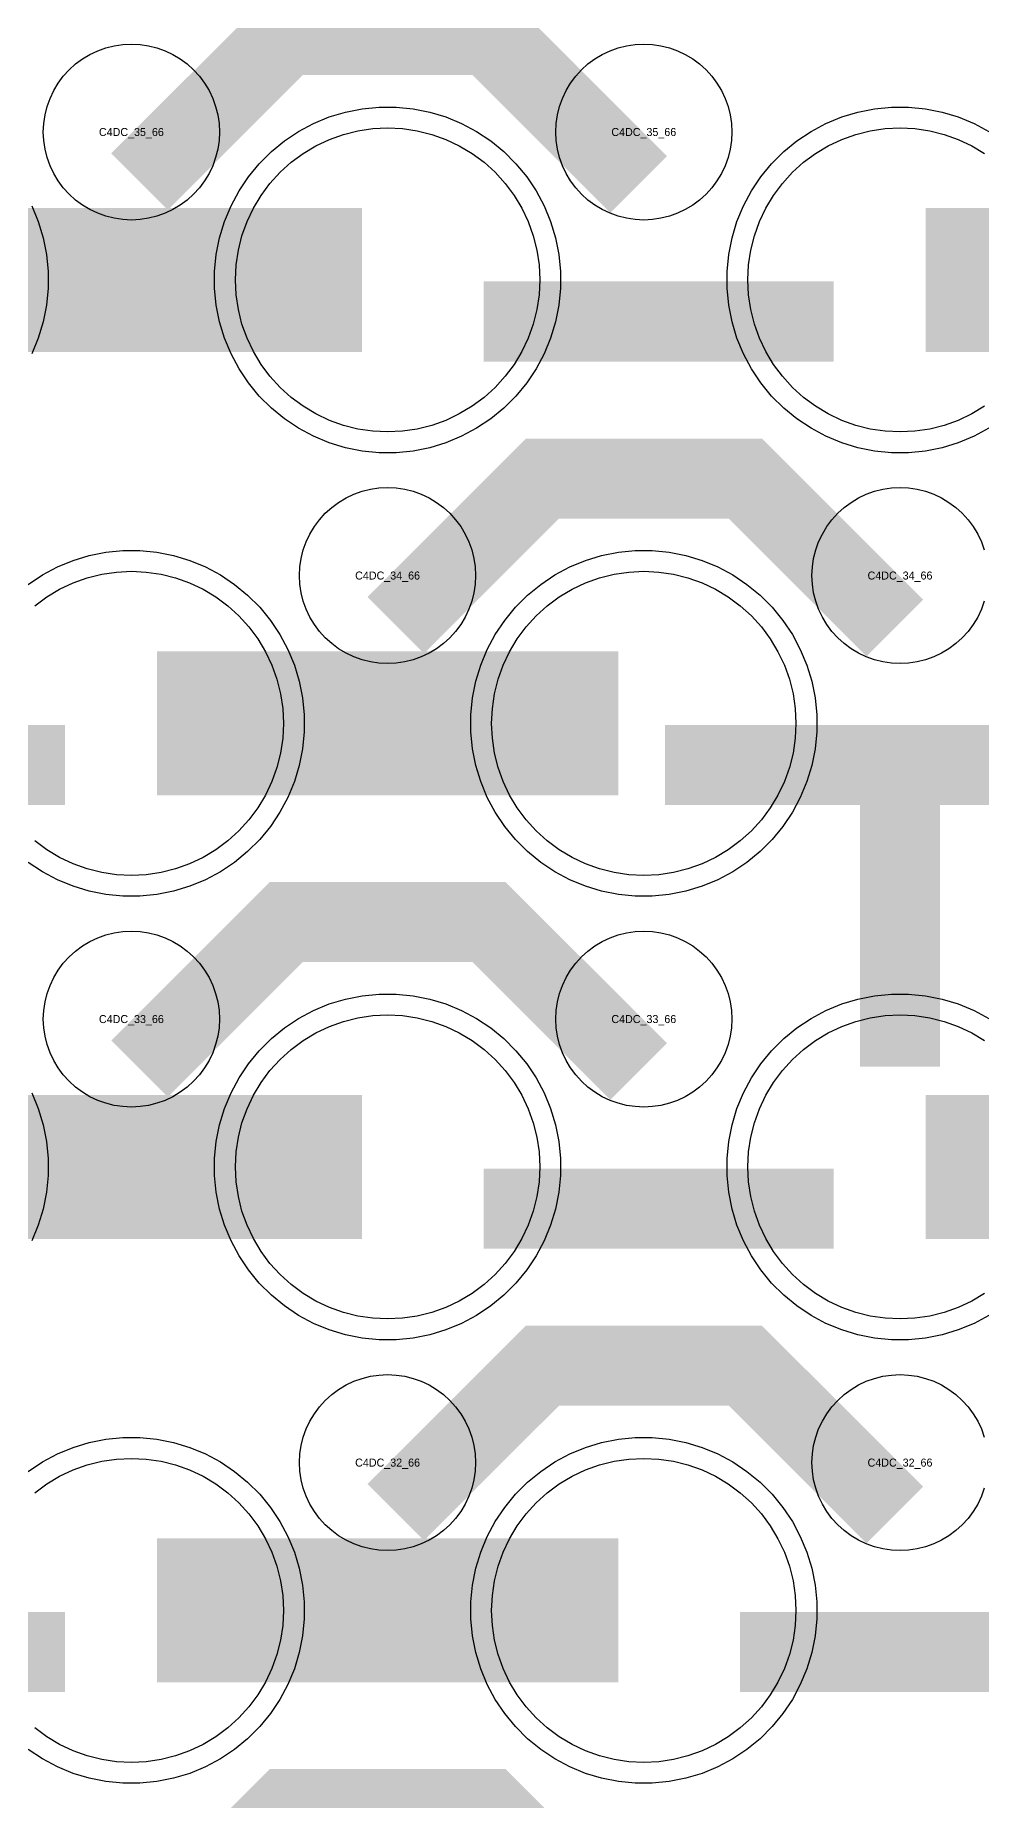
# Model space of a CAD drawing. Extents: x -11880 to 11880, y -14992 to 14992.
# Drawn here: x 9090 to 9386, y -10465 to -9913 of the extents above; entities that cross this region are included whole.
import ezdxf
from ezdxf.enums import TextEntityAlignment as Align

# ---------------------------------------------------------------- set-up
doc = ezdxf.new("R2010")
doc.units = 0
doc.header["$MEASUREMENT"] = 0
for name, color, linetype in [('GDS_775_DT_237', 138, 'CONTINUOUS'), ('RDL1_FS', 34, 'CONTINUOUS'), ('RDL_BS', 160, 'CONTINUOUS')]:
    doc.layers.add(name, color=color, linetype=linetype)

msp = doc.modelspace()

# ---------------------------------------------------------------- linework, layer by layer
at = {"layer": 'RDL1_FS'}
for points in [[(9200, -10037.329), (9195.343, -10037.1), (9190.732, -10036.416), (9186.209, -10035.284), (9181.819, -10033.712), (9177.605, -10031.72), (9173.605, -10029.322), (9169.86, -10026.544), (9166.406, -10023.414), (9163.276, -10019.96), (9160.498, -10016.215), (9158.1, -10012.215), (9156.108, -10008.001), (9154.536, -10003.611), (9153.404, -9999.088), (9152.72, -9994.477), (9152.491, -9989.82), (9152.72, -9985.163), (9153.404, -9980.552), (9154.536, -9976.029), (9156.108, -9971.639), (9158.1, -9967.425), (9160.498, -9963.425), (9163.276, -9959.68), (9166.406, -9956.226), (9169.86, -9953.096), (9173.605, -9950.318), (9177.605, -9947.92), (9181.819, -9945.928), (9186.209, -9944.356), (9190.732, -9943.224), (9195.343, -9942.54), (9200, -9942.311), (9204.657, -9942.54), (9209.268, -9943.224), (9213.791, -9944.356), (9218.181, -9945.928), (9222.395, -9947.92), (9226.395, -9950.318), (9230.14, -9953.096), (9233.594, -9956.226), (9236.724, -9959.68), (9239.502, -9963.425), (9241.9, -9967.425), (9243.892, -9971.639), (9245.464, -9976.029), (9246.596, -9980.552), (9247.28, -9985.163), (9247.509, -9989.82), (9247.28, -9994.477), (9246.596, -9999.088), (9245.464, -10003.611), (9243.892, -10008.001), (9241.9, -10012.215), (9239.502, -10016.215), (9236.724, -10019.96), (9233.594, -10023.414), (9230.14, -10026.544), (9226.395, -10029.322), (9222.395, -10031.72), (9218.181, -10033.712), (9213.791, -10035.284), (9209.268, -10036.416), (9204.657, -10037.1)], [(9280, -10453.024), (9275.343, -10452.795), (9270.732, -10452.111), (9266.209, -10450.979), (9261.819, -10449.407), (9257.605, -10447.415), (9253.605, -10445.017), (9249.86, -10442.239), (9246.406, -10439.109), (9243.276, -10435.655), (9240.498, -10431.91), (9238.1, -10427.91), (9236.108, -10423.696), (9234.536, -10419.306), (9233.404, -10414.783), (9232.72, -10410.172), (9232.491, -10405.515), (9232.72, -10400.858), (9233.404, -10396.247), (9234.536, -10391.724), (9236.108, -10387.334), (9238.1, -10383.12), (9240.498, -10379.12), (9243.276, -10375.375), (9246.406, -10371.921), (9249.86, -10368.791), (9253.605, -10366.013), (9257.605, -10363.615), (9261.819, -10361.623), (9266.209, -10360.051), (9270.732, -10358.919), (9275.343, -10358.235), (9280, -10358.006), (9284.657, -10358.235), (9289.268, -10358.919), (9293.791, -10360.051), (9298.181, -10361.623), (9302.395, -10363.615), (9306.395, -10366.013), (9310.14, -10368.791), (9313.594, -10371.921), (9316.724, -10375.375), (9319.502, -10379.12), (9321.9, -10383.12), (9323.892, -10387.334), (9325.464, -10391.724), (9326.596, -10396.247), (9327.28, -10400.858), (9327.509, -10405.515), (9327.28, -10410.172), (9326.596, -10414.783), (9325.464, -10419.306), (9323.892, -10423.696), (9321.9, -10427.91), (9319.502, -10431.91), (9316.724, -10435.655), (9313.594, -10439.109), (9310.14, -10442.239), (9306.395, -10445.017), (9302.395, -10447.415), (9298.181, -10449.407), (9293.791, -10450.979), (9289.268, -10452.111), (9284.657, -10452.795)]]:
    msp.add_lwpolyline(points, close=True, dxfattribs=at)
for points in [[(9386.395, -10029.322), (9382.395, -10031.72), (9378.181, -10033.712), (9373.791, -10035.284), (9369.268, -10036.416), (9364.657, -10037.1), (9360, -10037.329), (9355.343, -10037.1), (9350.732, -10036.416), (9346.209, -10035.284), (9341.819, -10033.712), (9337.605, -10031.72), (9333.605, -10029.322), (9329.86, -10026.544), (9326.406, -10023.414), (9323.276, -10019.96), (9320.498, -10016.215), (9318.1, -10012.215), (9316.108, -10008.001), (9314.536, -10003.611), (9313.404, -9999.088), (9312.72, -9994.477), (9312.491, -9989.82), (9312.72, -9985.163), (9313.404, -9980.552), (9314.536, -9976.029), (9316.108, -9971.639), (9318.1, -9967.425), (9320.498, -9963.425), (9323.276, -9959.68), (9326.406, -9956.226), (9329.86, -9953.096), (9333.605, -9950.318), (9337.605, -9947.92), (9341.819, -9945.928), (9346.209, -9944.356), (9350.732, -9943.224), (9355.343, -9942.54), (9360, -9942.311), (9364.657, -9942.54), (9369.268, -9943.224), (9373.791, -9944.356), (9378.181, -9945.928), (9382.395, -9947.92), (9386.395, -9950.318)], [(9089.86, -10368.791), (9093.605, -10366.013), (9097.605, -10363.615), (9101.819, -10361.623), (9106.209, -10360.051), (9110.732, -10358.919), (9115.343, -10358.235), (9120, -10358.006), (9124.657, -10358.235), (9129.268, -10358.919), (9133.791, -10360.051), (9138.181, -10361.623), (9142.395, -10363.615), (9146.395, -10366.013), (9150.14, -10368.791), (9153.594, -10371.921), (9156.724, -10375.375), (9159.502, -10379.12), (9161.9, -10383.12), (9163.892, -10387.334), (9165.464, -10391.724), (9166.596, -10396.247), (9167.28, -10400.858), (9167.509, -10405.515), (9167.28, -10410.172), (9166.596, -10414.783), (9165.464, -10419.306), (9163.892, -10423.696), (9161.9, -10427.91), (9159.502, -10431.91), (9156.724, -10435.655), (9153.594, -10439.109), (9150.14, -10442.239), (9146.395, -10445.017), (9142.395, -10447.415), (9138.181, -10449.407), (9133.791, -10450.979), (9129.268, -10452.111), (9124.657, -10452.795), (9120, -10453.024), (9115.343, -10452.795), (9110.732, -10452.111), (9106.209, -10450.979), (9101.819, -10449.407), (9097.605, -10447.415), (9093.605, -10445.017), (9089.86, -10442.239)]]:
    msp.add_lwpolyline(points, dxfattribs=at)
for points in [[(9048.002, -9989.82, 45, 45, 0), (9120.002, -9989.82, 45, 45, 0)], [(9120.002, -9989.82, 45, 45, 0), (9192.002, -9989.82, 45, 45, 0)], [(9368.002, -9989.82, 45, 45, 0), (9440.002, -9989.82, 45, 45, 0)], [(9128.002, -10405.515, 45, 45, 0), (9200.002, -10405.515, 45, 45, 0)], [(9200.002, -10405.515, 45, 45, 0), (9272.002, -10405.515, 45, 45, 0)]]:
    msp.add_lwpolyline(points, format="xyseb", dxfattribs=at)
at = {"layer": 'RDL1_FS', "color": 241, "true_color": 0xf7abae}
for points in [[(9089.86, -10091.661), (9093.605, -10088.883), (9097.605, -10086.485), (9101.819, -10084.493), (9106.209, -10082.921), (9110.732, -10081.789), (9115.343, -10081.105), (9120, -10080.876), (9124.657, -10081.105), (9129.268, -10081.789), (9133.791, -10082.921), (9138.181, -10084.493), (9142.395, -10086.485), (9146.395, -10088.883), (9150.14, -10091.661), (9153.594, -10094.791), (9156.724, -10098.245), (9159.502, -10101.99), (9161.9, -10105.99), (9163.892, -10110.204), (9165.464, -10114.594), (9166.596, -10119.117), (9167.28, -10123.728), (9167.509, -10128.385), (9167.28, -10133.042), (9166.596, -10137.653), (9165.464, -10142.176), (9163.892, -10146.566), (9161.9, -10150.78), (9159.502, -10154.78), (9156.724, -10158.525), (9153.594, -10161.979), (9150.14, -10165.109), (9146.395, -10167.887), (9142.395, -10170.285), (9138.181, -10172.277), (9133.791, -10173.849), (9129.268, -10174.981), (9124.657, -10175.665), (9120, -10175.894), (9115.343, -10175.665), (9110.732, -10174.981), (9106.209, -10173.849), (9101.819, -10172.277), (9097.605, -10170.285), (9093.605, -10167.887), (9089.86, -10165.109)], [(9386.395, -10306.452), (9382.395, -10308.85), (9378.181, -10310.842), (9373.791, -10312.414), (9369.268, -10313.546), (9364.657, -10314.23), (9360, -10314.459), (9355.343, -10314.23), (9350.732, -10313.546), (9346.209, -10312.414), (9341.819, -10310.842), (9337.605, -10308.85), (9333.605, -10306.452), (9329.86, -10303.674), (9326.406, -10300.544), (9323.276, -10297.09), (9320.498, -10293.345), (9318.1, -10289.345), (9316.108, -10285.131), (9314.536, -10280.741), (9313.404, -10276.218), (9312.72, -10271.607), (9312.491, -10266.95), (9312.72, -10262.293), (9313.404, -10257.682), (9314.536, -10253.159), (9316.108, -10248.769), (9318.1, -10244.555), (9320.498, -10240.555), (9323.276, -10236.81), (9326.406, -10233.356), (9329.86, -10230.226), (9333.605, -10227.448), (9337.605, -10225.05), (9341.819, -10223.058), (9346.209, -10221.486), (9350.732, -10220.354), (9355.343, -10219.67), (9360, -10219.441), (9364.657, -10219.67), (9369.268, -10220.354), (9373.791, -10221.486), (9378.181, -10223.058), (9382.395, -10225.05), (9386.395, -10227.448)]]:
    msp.add_lwpolyline(points, dxfattribs=at)
for points in [[(9280, -10175.894), (9275.343, -10175.665), (9270.732, -10174.981), (9266.209, -10173.849), (9261.819, -10172.277), (9257.605, -10170.285), (9253.605, -10167.887), (9249.86, -10165.109), (9246.406, -10161.979), (9243.276, -10158.525), (9240.498, -10154.78), (9238.1, -10150.78), (9236.108, -10146.566), (9234.536, -10142.176), (9233.404, -10137.653), (9232.72, -10133.042), (9232.491, -10128.385), (9232.72, -10123.728), (9233.404, -10119.117), (9234.536, -10114.594), (9236.108, -10110.204), (9238.1, -10105.99), (9240.498, -10101.99), (9243.276, -10098.245), (9246.406, -10094.791), (9249.86, -10091.661), (9253.605, -10088.883), (9257.605, -10086.485), (9261.819, -10084.493), (9266.209, -10082.921), (9270.732, -10081.789), (9275.343, -10081.105), (9280, -10080.876), (9284.657, -10081.105), (9289.268, -10081.789), (9293.791, -10082.921), (9298.181, -10084.493), (9302.395, -10086.485), (9306.395, -10088.883), (9310.14, -10091.661), (9313.594, -10094.791), (9316.724, -10098.245), (9319.502, -10101.99), (9321.9, -10105.99), (9323.892, -10110.204), (9325.464, -10114.594), (9326.596, -10119.117), (9327.28, -10123.728), (9327.509, -10128.385), (9327.28, -10133.042), (9326.596, -10137.653), (9325.464, -10142.176), (9323.892, -10146.566), (9321.9, -10150.78), (9319.502, -10154.78), (9316.724, -10158.525), (9313.594, -10161.979), (9310.14, -10165.109), (9306.395, -10167.887), (9302.395, -10170.285), (9298.181, -10172.277), (9293.791, -10173.849), (9289.268, -10174.981), (9284.657, -10175.665)], [(9200, -10314.459), (9195.343, -10314.23), (9190.732, -10313.546), (9186.209, -10312.414), (9181.819, -10310.842), (9177.605, -10308.85), (9173.605, -10306.452), (9169.86, -10303.674), (9166.406, -10300.544), (9163.276, -10297.09), (9160.498, -10293.345), (9158.1, -10289.345), (9156.108, -10285.131), (9154.536, -10280.741), (9153.404, -10276.218), (9152.72, -10271.607), (9152.491, -10266.95), (9152.72, -10262.293), (9153.404, -10257.682), (9154.536, -10253.159), (9156.108, -10248.769), (9158.1, -10244.555), (9160.498, -10240.555), (9163.276, -10236.81), (9166.406, -10233.356), (9169.86, -10230.226), (9173.605, -10227.448), (9177.605, -10225.05), (9181.819, -10223.058), (9186.209, -10221.486), (9190.732, -10220.354), (9195.343, -10219.67), (9200, -10219.441), (9204.657, -10219.67), (9209.268, -10220.354), (9213.791, -10221.486), (9218.181, -10223.058), (9222.395, -10225.05), (9226.395, -10227.448), (9230.14, -10230.226), (9233.594, -10233.356), (9236.724, -10236.81), (9239.502, -10240.555), (9241.9, -10244.555), (9243.892, -10248.769), (9245.464, -10253.159), (9246.596, -10257.682), (9247.28, -10262.293), (9247.509, -10266.95), (9247.28, -10271.607), (9246.596, -10276.218), (9245.464, -10280.741), (9243.892, -10285.131), (9241.9, -10289.345), (9239.502, -10293.345), (9236.724, -10297.09), (9233.594, -10300.544), (9230.14, -10303.674), (9226.395, -10306.452), (9222.395, -10308.85), (9218.181, -10310.842), (9213.791, -10312.414), (9209.268, -10313.546), (9204.657, -10314.23)]]:
    msp.add_lwpolyline(points, close=True, dxfattribs=at)
for points in [[(9128.002, -10128.385, 45, 45, 0), (9200.002, -10128.385, 45, 45, 0)], [(9200.002, -10128.385, 45, 45, 0), (9272.002, -10128.385, 45, 45, 0)], [(9048.002, -10266.95, 45, 45, 0), (9120.002, -10266.95, 45, 45, 0)], [(9120.002, -10266.95, 45, 45, 0), (9192.002, -10266.95, 45, 45, 0)], [(9368.002, -10266.95, 45, 45, 0), (9440.002, -10266.95, 45, 45, 0)]]:
    msp.add_lwpolyline(points, format="xyseb", dxfattribs=at)
at = {"layer": 'RDL_BS'}
for points in [[(9122.562, -9959.134, 25, 25, 0), (9168.377, -9913.319, 25, 25, 0), (9201.93, -9913.319, 25, 25, 0)], [(9278.401, -9960.033, 25, 25, 0), (9231.687, -9913.319, 25, 25, 0), (9201.929, -9913.319, 25, 25, 0)], [(9230.016, -10002.833, 25, 25, 0), (9339.281, -10002.833, 25, 25, 0)], [(9202.562, -10097.699, 25, 25, 0), (9248.377, -10051.884, 25, 25, 0), (9281.93, -10051.884, 25, 25, 0)], [(9358.401, -10098.598, 25, 25, 0), (9311.687, -10051.884, 25, 25, 0), (9281.929, -10051.884, 25, 25, 0)], [(9360, -10159.367, 25, 25, 0), (9360, -10204.987, 25, 25, 0)], [(9122.562, -10236.264, 25, 25, 0), (9168.377, -10190.449, 25, 25, 0), (9201.93, -10190.449, 25, 25, 0)], [(9278.401, -10237.163, 25, 25, 0), (9231.687, -10190.449, 25, 25, 0), (9201.929, -10190.449, 25, 25, 0)], [(9202.562, -10374.829, 25, 25, 0), (9248.377, -10329.014, 25, 25, 0), (9281.93, -10329.014, 25, 25, 0)], [(9358.401, -10375.728, 25, 25, 0), (9311.687, -10329.014, 25, 25, 0), (9281.929, -10329.014, 25, 25, 0)], [(8990.016, -10418.528, 25, 25, 0), (9099.281, -10418.528, 25, 25, 0)], [(9310.016, -10418.528, 25, 25, 0), (9419.281, -10418.528, 25, 25, 0)], [(9122.562, -10513.394, 25, 25, 0), (9168.377, -10467.579, 25, 25, 0), (9201.93, -10467.579, 25, 25, 0)], [(9278.401, -10514.293, 25, 25, 0), (9231.687, -10467.579, 25, 25, 0), (9201.929, -10467.579, 25, 25, 0)]]:
    msp.add_lwpolyline(points, format="xyseb", dxfattribs=at)
for points in [[(9120, -9971.126), (9117.307, -9970.994), (9114.635, -9970.598), (9112.016, -9969.941), (9109.481, -9969.034), (9107.044, -9967.882), (9104.72, -9966.489), (9102.557, -9964.886), (9100.558, -9963.074), (9098.746, -9961.075), (9097.143, -9958.912), (9095.75, -9956.588), (9094.598, -9954.151), (9093.691, -9951.616), (9093.034, -9948.997), (9092.638, -9946.325), (9092.506, -9943.632), (9092.638, -9940.939), (9093.034, -9938.267), (9093.691, -9935.648), (9094.598, -9933.113), (9095.75, -9930.676), (9097.143, -9928.352), (9098.746, -9926.189), (9100.558, -9924.19), (9102.557, -9922.378), (9104.72, -9920.775), (9107.044, -9919.382), (9109.481, -9918.23), (9112.016, -9917.323), (9114.635, -9916.666), (9117.307, -9916.27), (9120, -9916.138), (9122.693, -9916.27), (9125.365, -9916.666), (9127.984, -9917.323), (9130.519, -9918.23), (9132.956, -9919.382), (9135.28, -9920.775), (9137.443, -9922.378), (9139.442, -9924.19), (9141.254, -9926.189), (9142.857, -9928.352), (9144.25, -9930.676), (9145.402, -9933.113), (9146.309, -9935.648), (9146.966, -9938.267), (9147.362, -9940.939), (9147.494, -9943.632), (9147.362, -9946.325), (9146.966, -9948.997), (9146.309, -9951.616), (9145.402, -9954.151), (9144.25, -9956.588), (9142.857, -9958.912), (9141.254, -9961.075), (9139.442, -9963.074), (9137.443, -9964.886), (9135.28, -9966.489), (9132.956, -9967.882), (9130.519, -9969.034), (9127.984, -9969.941), (9125.365, -9970.598), (9122.693, -9970.994)], [(9280, -9971.126), (9277.307, -9970.994), (9274.635, -9970.598), (9272.016, -9969.941), (9269.481, -9969.034), (9267.044, -9967.882), (9264.72, -9966.489), (9262.557, -9964.886), (9260.558, -9963.074), (9258.746, -9961.075), (9257.143, -9958.912), (9255.75, -9956.588), (9254.598, -9954.151), (9253.691, -9951.616), (9253.034, -9948.997), (9252.638, -9946.325), (9252.506, -9943.632), (9252.638, -9940.939), (9253.034, -9938.267), (9253.691, -9935.648), (9254.598, -9933.113), (9255.75, -9930.676), (9257.143, -9928.352), (9258.746, -9926.189), (9260.558, -9924.19), (9262.557, -9922.378), (9264.72, -9920.775), (9267.044, -9919.382), (9269.481, -9918.23), (9272.016, -9917.323), (9274.635, -9916.666), (9277.307, -9916.27), (9280, -9916.138), (9282.693, -9916.27), (9285.365, -9916.666), (9287.984, -9917.323), (9290.519, -9918.23), (9292.956, -9919.382), (9295.28, -9920.775), (9297.443, -9922.378), (9299.442, -9924.19), (9301.254, -9926.189), (9302.857, -9928.352), (9304.25, -9930.676), (9305.402, -9933.113), (9306.309, -9935.648), (9306.966, -9938.267), (9307.362, -9940.939), (9307.494, -9943.632), (9307.362, -9946.325), (9306.966, -9948.997), (9306.309, -9951.616), (9305.402, -9954.151), (9304.25, -9956.588), (9302.857, -9958.912), (9301.254, -9961.075), (9299.442, -9963.074), (9297.443, -9964.886), (9295.28, -9966.489), (9292.956, -9967.882), (9290.519, -9969.034), (9287.984, -9969.941), (9285.365, -9970.598), (9282.693, -9970.994)], [(9197.356, -10043.82), (9192.062, -10043.303), (9186.835, -10042.257), (9181.795, -10040.726), (9176.885, -10038.695), (9172.223, -10036.203), (9167.809, -10033.256), (9163.708, -10029.894), (9159.926, -10026.112), (9156.564, -10022.011), (9153.617, -10017.597), (9151.125, -10012.935), (9149.094, -10008.025), (9147.563, -10002.985), (9146.517, -9997.758), (9146, -9992.464), (9146, -9987.176), (9146.517, -9981.882), (9147.563, -9976.655), (9149.094, -9971.615), (9151.125, -9966.705), (9153.617, -9962.043), (9156.564, -9957.629), (9159.926, -9953.528), (9163.708, -9949.746), (9167.809, -9946.384), (9172.223, -9943.437), (9176.885, -9940.945), (9181.795, -9938.914), (9186.835, -9937.383), (9192.062, -9936.337), (9197.356, -9935.82), (9202.644, -9935.82), (9207.938, -9936.337), (9213.165, -9937.383), (9218.205, -9938.914), (9223.115, -9940.945), (9227.777, -9943.437), (9232.191, -9946.384), (9236.292, -9949.746), (9240.074, -9953.528), (9243.436, -9957.629), (9246.383, -9962.043), (9248.875, -9966.705), (9250.906, -9971.615), (9252.437, -9976.655), (9253.483, -9981.882), (9254, -9987.176), (9254, -9992.464), (9253.483, -9997.758), (9252.437, -10002.985), (9250.906, -10008.025), (9248.875, -10012.935), (9246.383, -10017.597), (9243.436, -10022.011), (9240.074, -10026.112), (9236.292, -10029.894), (9232.191, -10033.256), (9227.777, -10036.203), (9223.115, -10038.695), (9218.205, -10040.726), (9213.165, -10042.257), (9207.938, -10043.303), (9202.644, -10043.82)], [(9200, -10109.691), (9197.307, -10109.559), (9194.635, -10109.163), (9192.016, -10108.506), (9189.481, -10107.599), (9187.044, -10106.447), (9184.72, -10105.054), (9182.557, -10103.451), (9180.558, -10101.639), (9178.746, -10099.64), (9177.143, -10097.477), (9175.75, -10095.153), (9174.598, -10092.716), (9173.691, -10090.181), (9173.034, -10087.562), (9172.638, -10084.89), (9172.506, -10082.197), (9172.638, -10079.504), (9173.034, -10076.832), (9173.691, -10074.213), (9174.598, -10071.678), (9175.75, -10069.241), (9177.143, -10066.917), (9178.746, -10064.754), (9180.558, -10062.755), (9182.557, -10060.943), (9184.72, -10059.34), (9187.044, -10057.947), (9189.481, -10056.795), (9192.016, -10055.888), (9194.635, -10055.231), (9197.307, -10054.835), (9200, -10054.703), (9202.693, -10054.835), (9205.365, -10055.231), (9207.984, -10055.888), (9210.519, -10056.795), (9212.956, -10057.947), (9215.28, -10059.34), (9217.443, -10060.943), (9219.442, -10062.755), (9221.254, -10064.754), (9222.857, -10066.917), (9224.25, -10069.241), (9225.402, -10071.678), (9226.309, -10074.213), (9226.966, -10076.832), (9227.362, -10079.504), (9227.494, -10082.197), (9227.362, -10084.89), (9226.966, -10087.562), (9226.309, -10090.181), (9225.402, -10092.716), (9224.25, -10095.153), (9222.857, -10097.477), (9221.254, -10099.64), (9219.442, -10101.639), (9217.443, -10103.451), (9215.28, -10105.054), (9212.956, -10106.447), (9210.519, -10107.599), (9207.984, -10108.506), (9205.365, -10109.163), (9202.693, -10109.559)], [(9120, -10248.256), (9117.307, -10248.124), (9114.635, -10247.728), (9112.016, -10247.071), (9109.481, -10246.164), (9107.044, -10245.012), (9104.72, -10243.619), (9102.557, -10242.016), (9100.558, -10240.204), (9098.746, -10238.205), (9097.143, -10236.042), (9095.75, -10233.718), (9094.598, -10231.281), (9093.691, -10228.746), (9093.034, -10226.127), (9092.638, -10223.455), (9092.506, -10220.762), (9092.638, -10218.069), (9093.034, -10215.397), (9093.691, -10212.778), (9094.598, -10210.243), (9095.75, -10207.806), (9097.143, -10205.482), (9098.746, -10203.319), (9100.558, -10201.32), (9102.557, -10199.508), (9104.72, -10197.905), (9107.044, -10196.512), (9109.481, -10195.36), (9112.016, -10194.453), (9114.635, -10193.796), (9117.307, -10193.4), (9120, -10193.268), (9122.693, -10193.4), (9125.365, -10193.796), (9127.984, -10194.453), (9130.519, -10195.36), (9132.956, -10196.512), (9135.28, -10197.905), (9137.443, -10199.508), (9139.442, -10201.32), (9141.254, -10203.319), (9142.857, -10205.482), (9144.25, -10207.806), (9145.402, -10210.243), (9146.309, -10212.778), (9146.966, -10215.397), (9147.362, -10218.069), (9147.494, -10220.762), (9147.362, -10223.455), (9146.966, -10226.127), (9146.309, -10228.746), (9145.402, -10231.281), (9144.25, -10233.718), (9142.857, -10236.042), (9141.254, -10238.205), (9139.442, -10240.204), (9137.443, -10242.016), (9135.28, -10243.619), (9132.956, -10245.012), (9130.519, -10246.164), (9127.984, -10247.071), (9125.365, -10247.728), (9122.693, -10248.124)], [(9280, -10248.256), (9277.307, -10248.124), (9274.635, -10247.728), (9272.016, -10247.071), (9269.481, -10246.164), (9267.044, -10245.012), (9264.72, -10243.619), (9262.557, -10242.016), (9260.558, -10240.204), (9258.746, -10238.205), (9257.143, -10236.042), (9255.75, -10233.718), (9254.598, -10231.281), (9253.691, -10228.746), (9253.034, -10226.127), (9252.638, -10223.455), (9252.506, -10220.762), (9252.638, -10218.069), (9253.034, -10215.397), (9253.691, -10212.778), (9254.598, -10210.243), (9255.75, -10207.806), (9257.143, -10205.482), (9258.746, -10203.319), (9260.558, -10201.32), (9262.557, -10199.508), (9264.72, -10197.905), (9267.044, -10196.512), (9269.481, -10195.36), (9272.016, -10194.453), (9274.635, -10193.796), (9277.307, -10193.4), (9280, -10193.268), (9282.693, -10193.4), (9285.365, -10193.796), (9287.984, -10194.453), (9290.519, -10195.36), (9292.956, -10196.512), (9295.28, -10197.905), (9297.443, -10199.508), (9299.442, -10201.32), (9301.254, -10203.319), (9302.857, -10205.482), (9304.25, -10207.806), (9305.402, -10210.243), (9306.309, -10212.778), (9306.966, -10215.397), (9307.362, -10218.069), (9307.494, -10220.762), (9307.362, -10223.455), (9306.966, -10226.127), (9306.309, -10228.746), (9305.402, -10231.281), (9304.25, -10233.718), (9302.857, -10236.042), (9301.254, -10238.205), (9299.442, -10240.204), (9297.443, -10242.016), (9295.28, -10243.619), (9292.956, -10245.012), (9290.519, -10246.164), (9287.984, -10247.071), (9285.365, -10247.728), (9282.693, -10248.124)], [(9200, -10386.821), (9197.307, -10386.689), (9194.635, -10386.293), (9192.016, -10385.636), (9189.481, -10384.729), (9187.044, -10383.577), (9184.72, -10382.184), (9182.557, -10380.581), (9180.558, -10378.769), (9178.746, -10376.77), (9177.143, -10374.607), (9175.75, -10372.283), (9174.598, -10369.846), (9173.691, -10367.311), (9173.034, -10364.692), (9172.638, -10362.02), (9172.506, -10359.327), (9172.638, -10356.634), (9173.034, -10353.962), (9173.691, -10351.343), (9174.598, -10348.808), (9175.75, -10346.371), (9177.143, -10344.047), (9178.746, -10341.884), (9180.558, -10339.885), (9182.557, -10338.073), (9184.72, -10336.47), (9187.044, -10335.077), (9189.481, -10333.925), (9192.016, -10333.018), (9194.635, -10332.361), (9197.307, -10331.965), (9200, -10331.833), (9202.693, -10331.965), (9205.365, -10332.361), (9207.984, -10333.018), (9210.519, -10333.925), (9212.956, -10335.077), (9215.28, -10336.47), (9217.443, -10338.073), (9219.442, -10339.885), (9221.254, -10341.884), (9222.857, -10344.047), (9224.25, -10346.371), (9225.402, -10348.808), (9226.309, -10351.343), (9226.966, -10353.962), (9227.362, -10356.634), (9227.494, -10359.327), (9227.362, -10362.02), (9226.966, -10364.692), (9226.309, -10367.311), (9225.402, -10369.846), (9224.25, -10372.283), (9222.857, -10374.607), (9221.254, -10376.77), (9219.442, -10378.769), (9217.443, -10380.581), (9215.28, -10382.184), (9212.956, -10383.577), (9210.519, -10384.729), (9207.984, -10385.636), (9205.365, -10386.293), (9202.693, -10386.689)], [(9277.356, -10459.515), (9272.062, -10458.998), (9266.835, -10457.952), (9261.795, -10456.421), (9256.885, -10454.39), (9252.223, -10451.898), (9247.809, -10448.951), (9243.708, -10445.589), (9239.926, -10441.807), (9236.564, -10437.706), (9233.617, -10433.292), (9231.125, -10428.63), (9229.094, -10423.72), (9227.563, -10418.68), (9226.517, -10413.453), (9226, -10408.159), (9226, -10402.871), (9226.517, -10397.577), (9227.563, -10392.35), (9229.094, -10387.31), (9231.125, -10382.4), (9233.617, -10377.738), (9236.564, -10373.324), (9239.926, -10369.223), (9243.708, -10365.441), (9247.809, -10362.079), (9252.223, -10359.132), (9256.885, -10356.64), (9261.795, -10354.609), (9266.835, -10353.078), (9272.062, -10352.032), (9277.356, -10351.515), (9282.644, -10351.515), (9287.938, -10352.032), (9293.165, -10353.078), (9298.205, -10354.609), (9303.115, -10356.64), (9307.777, -10359.132), (9312.191, -10362.079), (9316.292, -10365.441), (9320.074, -10369.223), (9323.436, -10373.324), (9326.383, -10377.738), (9328.875, -10382.4), (9330.906, -10387.31), (9332.437, -10392.35), (9333.483, -10397.577), (9334, -10402.871), (9334, -10408.159), (9333.483, -10413.453), (9332.437, -10418.68), (9330.906, -10423.72), (9328.875, -10428.63), (9326.383, -10433.292), (9323.436, -10437.706), (9320.074, -10441.807), (9316.292, -10445.589), (9312.191, -10448.951), (9307.777, -10451.898), (9303.115, -10454.39), (9298.205, -10456.421), (9293.165, -10457.952), (9287.938, -10458.998), (9282.644, -10459.515)]]:
    msp.add_lwpolyline(points, close=True, dxfattribs=at)
for points in [[(9387.777, -10036.203), (9383.115, -10038.695), (9378.205, -10040.726), (9373.165, -10042.257), (9367.938, -10043.303), (9362.644, -10043.82), (9357.356, -10043.82), (9352.062, -10043.303), (9346.835, -10042.257), (9341.795, -10040.726), (9336.885, -10038.695), (9332.223, -10036.203), (9327.809, -10033.256), (9323.708, -10029.894), (9319.926, -10026.112), (9316.564, -10022.011), (9313.617, -10017.597), (9311.125, -10012.935), (9309.094, -10008.025), (9307.563, -10002.985), (9306.517, -9997.758), (9306, -9992.464), (9306, -9987.176), (9306.517, -9981.882), (9307.563, -9976.655), (9309.094, -9971.615), (9311.125, -9966.705), (9313.617, -9962.043), (9316.564, -9957.629), (9319.926, -9953.528), (9323.708, -9949.746), (9327.809, -9946.384), (9332.223, -9943.437), (9336.885, -9940.945), (9341.795, -9938.914), (9346.835, -9937.383), (9352.062, -9936.337), (9357.356, -9935.82), (9362.644, -9935.82), (9367.938, -9936.337), (9373.165, -9937.383), (9378.205, -9938.914), (9383.115, -9940.945), (9387.777, -9943.437)], [(9088.875, -9966.705), (9090.906, -9971.615), (9092.437, -9976.655), (9093.483, -9981.882), (9094, -9987.176), (9094, -9992.464), (9093.483, -9997.758), (9092.437, -10002.985), (9090.906, -10008.025), (9088.875, -10012.935)], [(9386.309, -10090.181), (9385.402, -10092.716), (9384.25, -10095.153), (9382.857, -10097.477), (9381.254, -10099.64), (9379.442, -10101.639), (9377.443, -10103.451), (9375.28, -10105.054), (9372.956, -10106.447), (9370.519, -10107.599), (9367.984, -10108.506), (9365.365, -10109.163), (9362.693, -10109.559), (9360, -10109.691), (9357.307, -10109.559), (9354.635, -10109.163), (9352.016, -10108.506), (9349.481, -10107.599), (9347.044, -10106.447), (9344.72, -10105.054), (9342.557, -10103.451), (9340.558, -10101.639), (9338.746, -10099.64), (9337.143, -10097.477), (9335.75, -10095.153), (9334.598, -10092.716), (9333.691, -10090.181), (9333.034, -10087.562), (9332.638, -10084.89), (9332.506, -10082.197), (9332.638, -10079.504), (9333.034, -10076.832), (9333.691, -10074.213), (9334.598, -10071.678), (9335.75, -10069.241), (9337.143, -10066.917), (9338.746, -10064.754), (9340.558, -10062.755), (9342.557, -10060.943), (9344.72, -10059.34), (9347.044, -10057.947), (9349.481, -10056.795), (9352.016, -10055.888), (9354.635, -10055.231), (9357.307, -10054.835), (9360, -10054.703), (9362.693, -10054.835), (9365.365, -10055.231), (9367.984, -10055.888), (9370.519, -10056.795), (9372.956, -10057.947), (9375.28, -10059.34), (9377.443, -10060.943), (9379.442, -10062.755), (9381.254, -10064.754), (9382.857, -10066.917), (9384.25, -10069.241), (9385.402, -10071.678), (9386.309, -10074.213)], [(9386.309, -10367.311), (9385.402, -10369.846), (9384.25, -10372.283), (9382.857, -10374.607), (9381.254, -10376.77), (9379.442, -10378.769), (9377.443, -10380.581), (9375.28, -10382.184), (9372.956, -10383.577), (9370.519, -10384.729), (9367.984, -10385.636), (9365.365, -10386.293), (9362.693, -10386.689), (9360, -10386.821), (9357.307, -10386.689), (9354.635, -10386.293), (9352.016, -10385.636), (9349.481, -10384.729), (9347.044, -10383.577), (9344.72, -10382.184), (9342.557, -10380.581), (9340.558, -10378.769), (9338.746, -10376.77), (9337.143, -10374.607), (9335.75, -10372.283), (9334.598, -10369.846), (9333.691, -10367.311), (9333.034, -10364.692), (9332.638, -10362.02), (9332.506, -10359.327), (9332.638, -10356.634), (9333.034, -10353.962), (9333.691, -10351.343), (9334.598, -10348.808), (9335.75, -10346.371), (9337.143, -10344.047), (9338.746, -10341.884), (9340.558, -10339.885), (9342.557, -10338.073), (9344.72, -10336.47), (9347.044, -10335.077), (9349.481, -10333.925), (9352.016, -10333.018), (9354.635, -10332.361), (9357.307, -10331.965), (9360, -10331.833), (9362.693, -10331.965), (9365.365, -10332.361), (9367.984, -10333.018), (9370.519, -10333.925), (9372.956, -10335.077), (9375.28, -10336.47), (9377.443, -10338.073), (9379.442, -10339.885), (9381.254, -10341.884), (9382.857, -10344.047), (9384.25, -10346.371), (9385.402, -10348.808), (9386.309, -10351.343)], [(9087.809, -10362.079), (9092.223, -10359.132), (9096.885, -10356.64), (9101.795, -10354.609), (9106.835, -10353.078), (9112.062, -10352.032), (9117.356, -10351.515), (9122.644, -10351.515), (9127.938, -10352.032), (9133.165, -10353.078), (9138.205, -10354.609), (9143.115, -10356.64), (9147.777, -10359.132), (9152.191, -10362.079), (9156.292, -10365.441), (9160.074, -10369.223), (9163.436, -10373.324), (9166.383, -10377.738), (9168.875, -10382.4), (9170.906, -10387.31), (9172.437, -10392.35), (9173.483, -10397.577), (9174, -10402.871), (9174, -10408.159), (9173.483, -10413.453), (9172.437, -10418.68), (9170.906, -10423.72), (9168.875, -10428.63), (9166.383, -10433.292), (9163.436, -10437.706), (9160.074, -10441.807), (9156.292, -10445.589), (9152.191, -10448.951), (9147.777, -10451.898), (9143.115, -10454.39), (9138.205, -10456.421), (9133.165, -10457.952), (9127.938, -10458.998), (9122.644, -10459.515), (9117.356, -10459.515), (9112.062, -10458.998), (9106.835, -10457.952), (9101.795, -10456.421), (9096.885, -10454.39), (9092.223, -10451.898), (9087.809, -10448.951)]]:
    msp.add_lwpolyline(points, dxfattribs=at)
at = {"layer": 'RDL_BS', "color": 241, "true_color": 0xf7abae}
for points in [[(9087.809, -10084.949), (9092.223, -10082.002), (9096.885, -10079.51), (9101.795, -10077.479), (9106.835, -10075.948), (9112.062, -10074.902), (9117.356, -10074.385), (9122.644, -10074.385), (9127.938, -10074.902), (9133.165, -10075.948), (9138.205, -10077.479), (9143.115, -10079.51), (9147.777, -10082.002), (9152.191, -10084.949), (9156.292, -10088.311), (9160.074, -10092.093), (9163.436, -10096.194), (9166.383, -10100.608), (9168.875, -10105.27), (9170.906, -10110.18), (9172.437, -10115.22), (9173.483, -10120.447), (9174, -10125.741), (9174, -10131.029), (9173.483, -10136.323), (9172.437, -10141.55), (9170.906, -10146.59), (9168.875, -10151.5), (9166.383, -10156.162), (9163.436, -10160.576), (9160.074, -10164.677), (9156.292, -10168.459), (9152.191, -10171.821), (9147.777, -10174.768), (9143.115, -10177.26), (9138.205, -10179.291), (9133.165, -10180.822), (9127.938, -10181.868), (9122.644, -10182.385), (9117.356, -10182.385), (9112.062, -10181.868), (9106.835, -10180.822), (9101.795, -10179.291), (9096.885, -10177.26), (9092.223, -10174.768), (9087.809, -10171.821)], [(9387.777, -10313.333), (9383.115, -10315.825), (9378.205, -10317.856), (9373.165, -10319.387), (9367.938, -10320.433), (9362.644, -10320.95), (9357.356, -10320.95), (9352.062, -10320.433), (9346.835, -10319.387), (9341.795, -10317.856), (9336.885, -10315.825), (9332.223, -10313.333), (9327.809, -10310.386), (9323.708, -10307.024), (9319.926, -10303.242), (9316.564, -10299.141), (9313.617, -10294.727), (9311.125, -10290.065), (9309.094, -10285.155), (9307.563, -10280.115), (9306.517, -10274.888), (9306, -10269.594), (9306, -10264.306), (9306.517, -10259.012), (9307.563, -10253.785), (9309.094, -10248.745), (9311.125, -10243.835), (9313.617, -10239.173), (9316.564, -10234.759), (9319.926, -10230.658), (9323.708, -10226.876), (9327.809, -10223.514), (9332.223, -10220.567), (9336.885, -10218.075), (9341.795, -10216.044), (9346.835, -10214.513), (9352.062, -10213.467), (9357.356, -10212.95), (9362.644, -10212.95), (9367.938, -10213.467), (9373.165, -10214.513), (9378.205, -10216.044), (9383.115, -10218.075), (9387.777, -10220.567)], [(9088.875, -10243.835), (9090.906, -10248.745), (9092.437, -10253.785), (9093.483, -10259.012), (9094, -10264.306), (9094, -10269.594), (9093.483, -10274.888), (9092.437, -10280.115), (9090.906, -10285.155), (9088.875, -10290.065)]]:
    msp.add_lwpolyline(points, dxfattribs=at)
for points in [[(9277.356, -10182.385), (9272.062, -10181.868), (9266.835, -10180.822), (9261.795, -10179.291), (9256.885, -10177.26), (9252.223, -10174.768), (9247.809, -10171.821), (9243.708, -10168.459), (9239.926, -10164.677), (9236.564, -10160.576), (9233.617, -10156.162), (9231.125, -10151.5), (9229.094, -10146.59), (9227.563, -10141.55), (9226.517, -10136.323), (9226, -10131.029), (9226, -10125.741), (9226.517, -10120.447), (9227.563, -10115.22), (9229.094, -10110.18), (9231.125, -10105.27), (9233.617, -10100.608), (9236.564, -10096.194), (9239.926, -10092.093), (9243.708, -10088.311), (9247.809, -10084.949), (9252.223, -10082.002), (9256.885, -10079.51), (9261.795, -10077.479), (9266.835, -10075.948), (9272.062, -10074.902), (9277.356, -10074.385), (9282.644, -10074.385), (9287.938, -10074.902), (9293.165, -10075.948), (9298.205, -10077.479), (9303.115, -10079.51), (9307.777, -10082.002), (9312.191, -10084.949), (9316.292, -10088.311), (9320.074, -10092.093), (9323.436, -10096.194), (9326.383, -10100.608), (9328.875, -10105.27), (9330.906, -10110.18), (9332.437, -10115.22), (9333.483, -10120.447), (9334, -10125.741), (9334, -10131.029), (9333.483, -10136.323), (9332.437, -10141.55), (9330.906, -10146.59), (9328.875, -10151.5), (9326.383, -10156.162), (9323.436, -10160.576), (9320.074, -10164.677), (9316.292, -10168.459), (9312.191, -10171.821), (9307.777, -10174.768), (9303.115, -10177.26), (9298.205, -10179.291), (9293.165, -10180.822), (9287.938, -10181.868), (9282.644, -10182.385)], [(9197.356, -10320.95), (9192.062, -10320.433), (9186.835, -10319.387), (9181.795, -10317.856), (9176.885, -10315.825), (9172.223, -10313.333), (9167.809, -10310.386), (9163.708, -10307.024), (9159.926, -10303.242), (9156.564, -10299.141), (9153.617, -10294.727), (9151.125, -10290.065), (9149.094, -10285.155), (9147.563, -10280.115), (9146.517, -10274.888), (9146, -10269.594), (9146, -10264.306), (9146.517, -10259.012), (9147.563, -10253.785), (9149.094, -10248.745), (9151.125, -10243.835), (9153.617, -10239.173), (9156.564, -10234.759), (9159.926, -10230.658), (9163.708, -10226.876), (9167.809, -10223.514), (9172.223, -10220.567), (9176.885, -10218.075), (9181.795, -10216.044), (9186.835, -10214.513), (9192.062, -10213.467), (9197.356, -10212.95), (9202.644, -10212.95), (9207.938, -10213.467), (9213.165, -10214.513), (9218.205, -10216.044), (9223.115, -10218.075), (9227.777, -10220.567), (9232.191, -10223.514), (9236.292, -10226.876), (9240.074, -10230.658), (9243.436, -10234.759), (9246.383, -10239.173), (9248.875, -10243.835), (9250.906, -10248.745), (9252.437, -10253.785), (9253.483, -10259.012), (9254, -10264.306), (9254, -10269.594), (9253.483, -10274.888), (9252.437, -10280.115), (9250.906, -10285.155), (9248.875, -10290.065), (9246.383, -10294.727), (9243.436, -10299.141), (9240.074, -10303.242), (9236.292, -10307.024), (9232.191, -10310.386), (9227.777, -10313.333), (9223.115, -10315.825), (9218.205, -10317.856), (9213.165, -10319.387), (9207.938, -10320.433), (9202.644, -10320.95)]]:
    msp.add_lwpolyline(points, close=True, dxfattribs=at)
for points in [[(9360, -10235.675, 25, 25, 0), (9360, -10128.898, 25, 25, 0)], [(8990.016, -10141.398, 25, 25, 0), (9099.281, -10141.398, 25, 25, 0)], [(9372.5, -10141.398, 25, 25, 0), (9286.667, -10141.398, 25, 25, 0)], [(9332.944, -10141.398, 25, 25, 0), (9291.74, -10141.398, 25, 25, 0)], [(9310.016, -10141.398, 25, 25, 0), (9419.281, -10141.398, 25, 25, 0)], [(9230.016, -10279.963, 25, 25, 0), (9339.281, -10279.963, 25, 25, 0)]]:
    msp.add_lwpolyline(points, format="xyseb", dxfattribs=at)

# ---------------------------------------------------------------- texts
at = {"layer": 'GDS_775_DT_237'}
for s, p in [('C4DC_35_66', (9120, -9943.632)), ('C4DC_35_66', (9120, -9943.632)), ('C4DC_35_66', (9280, -9943.632)), ('C4DC_35_66', (9280, -9943.632)), ('C4DC_34_66', (9200, -10082.197)), ('C4DC_34_66', (9200, -10082.197)), ('C4DC_34_66', (9360, -10082.197)), ('C4DC_34_66', (9360, -10082.197)), ('C4DC_33_66', (9120, -10220.762)), ('C4DC_33_66', (9120, -10220.762)), ('C4DC_33_66', (9280, -10220.762)), ('C4DC_33_66', (9280, -10220.762)), ('C4DC_32_66', (9200, -10359.327)), ('C4DC_32_66', (9200, -10359.327)), ('C4DC_32_66', (9360, -10359.327)), ('C4DC_32_66', (9360, -10359.327))]:
    msp.add_text(s, height=2.5, dxfattribs=at).set_placement(p, align=Align.MIDDLE_CENTER)

doc.saveas('drawing.dxf')
